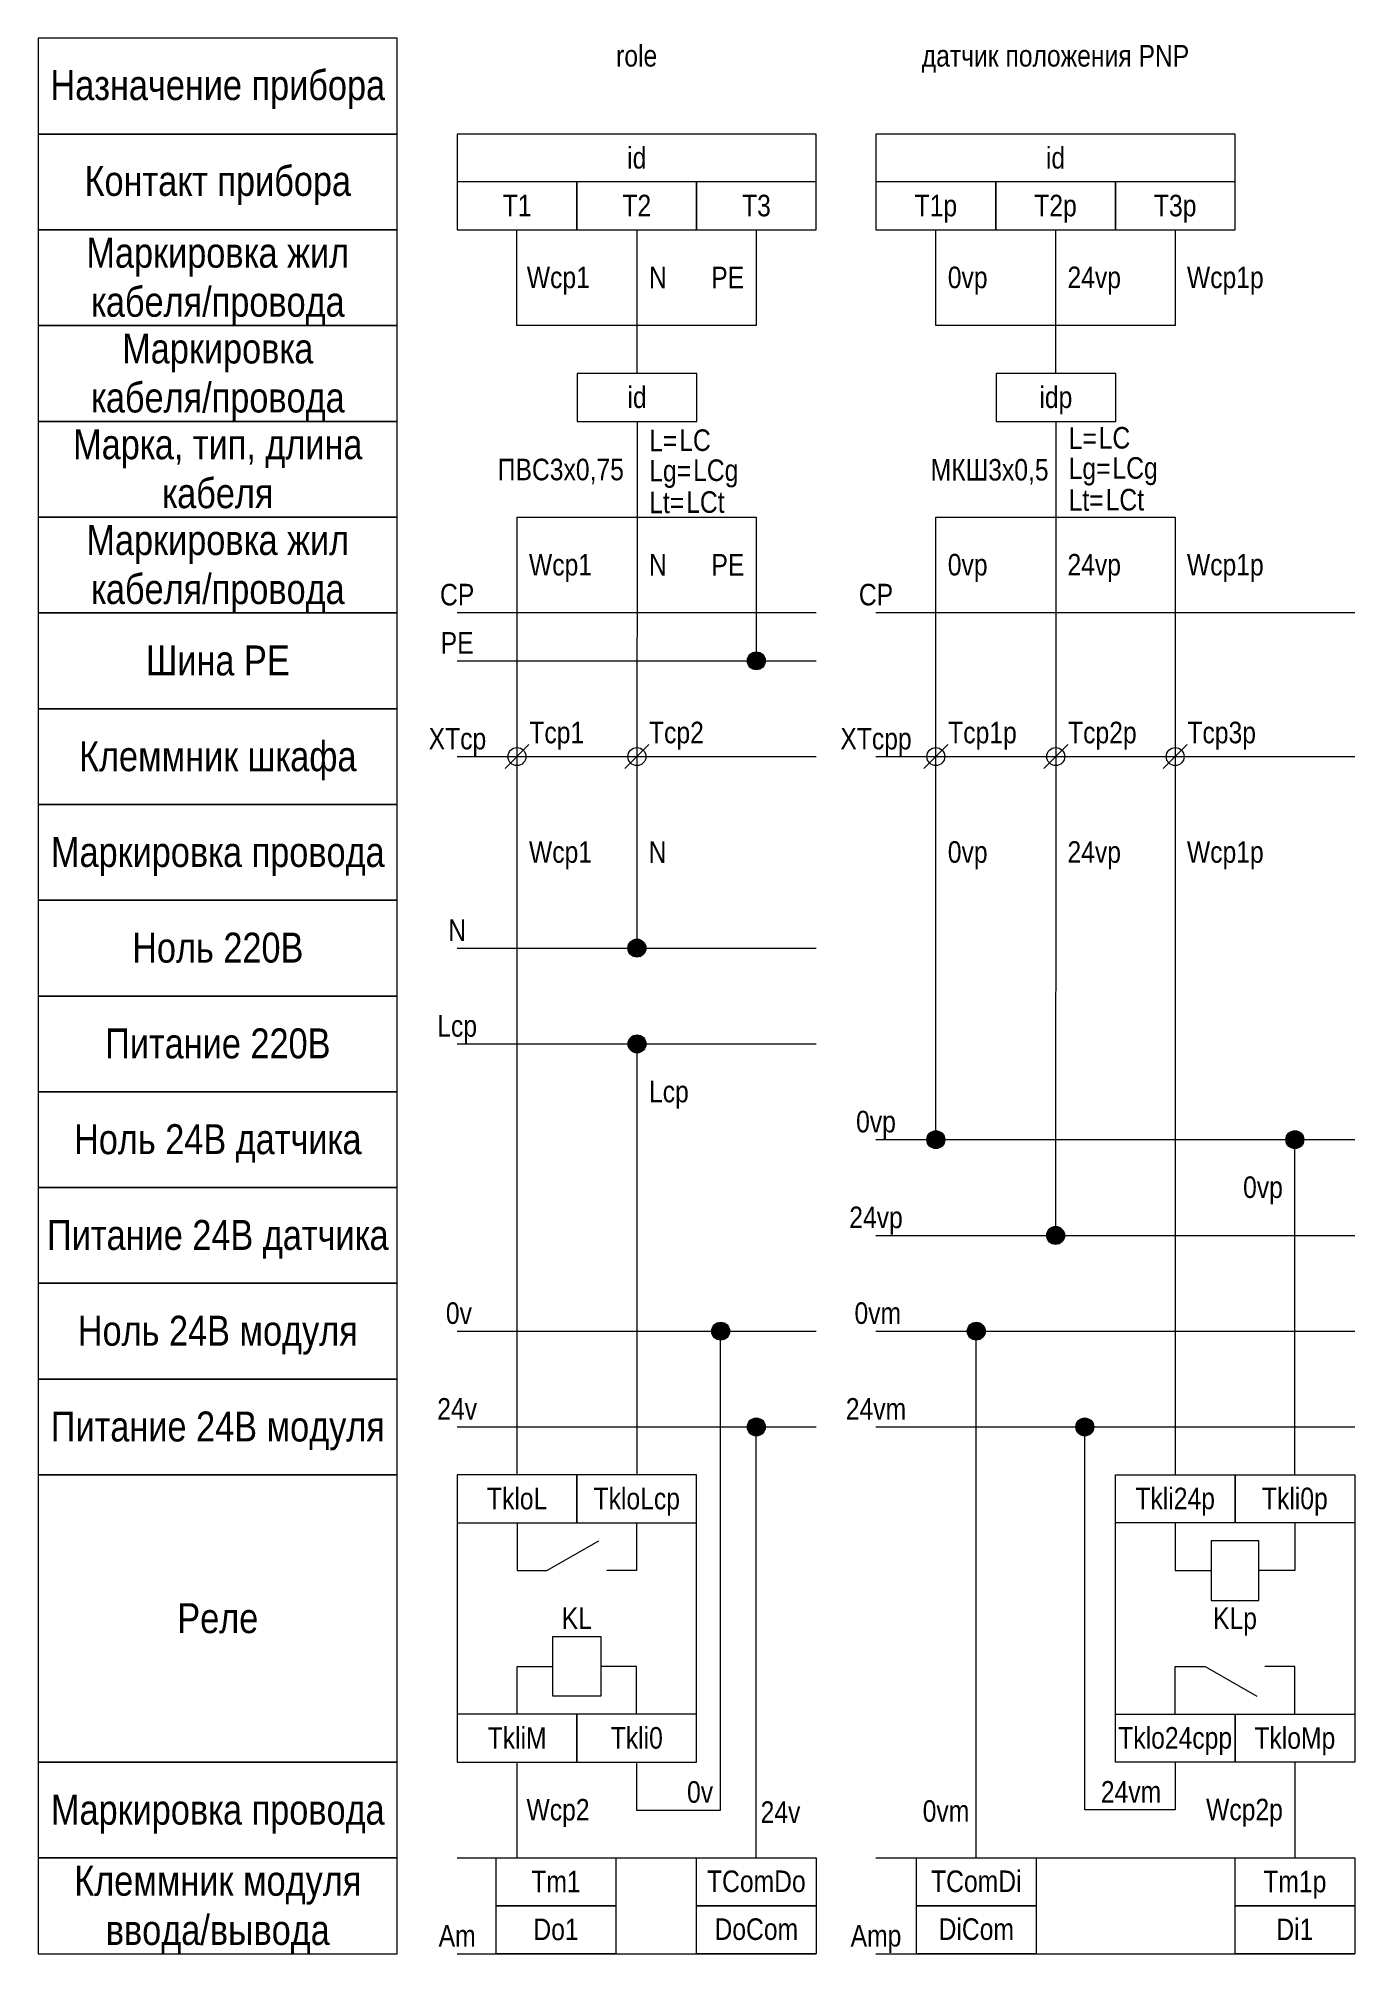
# Model space of a CAD drawing. Header units: millimetres. Extents: x 20 to 130, y -165 to -5.
import ezdxf

# ---------------------------------------------------------------- set-up
doc = ezdxf.new("R2010")
doc.units = ezdxf.units.MM
doc.header["$MEASUREMENT"] = 0
doc.linetypes.add('1_1', pattern=[2000, 1000, -1000])
doc.linetypes.add('4_2_1_2', pattern=[6702.777624, 3527.777672, -1763.888836, 0, -1411.111116])
for name, color, linetype in [('cp_names', 7, 'Continuous'), ('cp_params_di', 7, 'Continuous'), ('cp_params_do', 7, 'Continuous'), ('cp_static_di', 7, 'Continuous'), ('cp_static_do', 7, 'Continuous'), ('id_names', 7, 'Continuous'), ('id_params_di', 7, 'Continuous'), ('id_params_do', 7, 'Continuous'), ('id_static_di', 7, 'Continuous'), ('id_static_do', 7, 'Continuous')]:
    doc.layers.add(name, color=color, linetype=linetype)
doc.styles.add('СГЕНЕРИР_СТИЛЬ_1', font='')
doc.styles.get('СГЕНЕРИР_СТИЛЬ_1').set_extended_font_data('Arial Narrow')

msp = doc.modelspace()

# ---------------------------------------------------------------- hatches: boundary and pattern name
at = {"layer": 'cp_static_di', "linetype": 'Continuous', "lineweight": 0, "true_color": 0x000000}
for points in [[(94.25, -97), (94.31, -97.29), (94.47, -97.53), (94.71, -97.69), (95, -97.75), (95.29, -97.69), (95.53, -97.53), (95.69, -97.29), (95.75, -97), (95.69, -96.71), (95.53, -96.47), (95.29, -96.31), (95, -96.25), (94.71, -96.31), (94.47, -96.47), (94.31, -96.71)], [(124.25, -97), (124.31, -97.29), (124.47, -97.53), (124.71, -97.69), (125, -97.75), (125.29, -97.69), (125.53, -97.53), (125.69, -97.29), (125.75, -97), (125.69, -96.71), (125.53, -96.47), (125.29, -96.31), (125, -96.25), (124.71, -96.31), (124.47, -96.47), (124.31, -96.71)], [(104.26, -105), (104.32, -105.29), (104.48, -105.53), (104.73, -105.69), (105.01, -105.75), (105.3, -105.69), (105.54, -105.53), (105.71, -105.29), (105.76, -105), (105.71, -104.71), (105.54, -104.47), (105.3, -104.31), (105.01, -104.25), (104.73, -104.31), (104.48, -104.47), (104.32, -104.71)], [(97.63, -113), (97.69, -113.29), (97.85, -113.53), (98.1, -113.69), (98.38, -113.75), (98.67, -113.69), (98.91, -113.53), (99.08, -113.29), (99.13, -113), (99.08, -112.71), (98.91, -112.47), (98.67, -112.31), (98.38, -112.25), (98.1, -112.31), (97.85, -112.47), (97.69, -112.71)], [(106.7, -121), (106.75, -121.29), (106.92, -121.53), (107.16, -121.69), (107.45, -121.75), (107.73, -121.69), (107.98, -121.53), (108.14, -121.29), (108.2, -121), (108.14, -120.71), (107.98, -120.47), (107.73, -120.31), (107.45, -120.25), (107.16, -120.31), (106.92, -120.47), (106.75, -120.71)]]:
    msp.add_hatch(color=18, dxfattribs=at).paths.add_polyline_path(points)
at = {"layer": 'cp_static_do', "linetype": 'Continuous', "lineweight": 0, "true_color": 0x000000}
for points in [[(79.25, -57), (79.3, -57.29), (79.47, -57.53), (79.71, -57.69), (80, -57.75), (80.28, -57.69), (80.53, -57.53), (80.69, -57.29), (80.75, -57), (80.69, -56.71), (80.53, -56.47), (80.28, -56.31), (80, -56.25), (79.71, -56.31), (79.47, -56.47), (79.3, -56.71)], [(69.27, -81), (69.33, -81.29), (69.49, -81.53), (69.73, -81.69), (70.02, -81.75), (70.31, -81.69), (70.55, -81.53), (70.71, -81.29), (70.77, -81), (70.71, -80.71), (70.55, -80.47), (70.31, -80.31), (70.02, -80.25), (69.73, -80.31), (69.49, -80.47), (69.33, -80.71)], [(69.28, -89), (69.33, -89.29), (69.5, -89.53), (69.74, -89.69), (70.03, -89.75), (70.31, -89.69), (70.56, -89.53), (70.72, -89.29), (70.78, -89), (70.72, -88.71), (70.56, -88.47), (70.31, -88.31), (70.03, -88.25), (69.74, -88.31), (69.5, -88.47), (69.33, -88.71)], [(76.27, -113), (76.33, -113.29), (76.49, -113.53), (76.74, -113.69), (77.02, -113.75), (77.31, -113.69), (77.55, -113.53), (77.72, -113.29), (77.77, -113), (77.72, -112.71), (77.55, -112.47), (77.31, -112.31), (77.02, -112.25), (76.74, -112.31), (76.49, -112.47), (76.33, -112.71)], [(79.25, -121), (79.31, -121.29), (79.47, -121.53), (79.72, -121.69), (80, -121.75), (80.29, -121.69), (80.53, -121.53), (80.7, -121.29), (80.75, -121), (80.7, -120.71), (80.53, -120.47), (80.29, -120.31), (80, -120.25), (79.72, -120.31), (79.47, -120.47), (79.31, -120.71)]]:
    msp.add_hatch(color=18, dxfattribs=at).paths.add_polyline_path(points)

# ---------------------------------------------------------------- linework, layer by layer
at = {"layer": 'cp_names', "color": 7, "linetype": 'Continuous', "lineweight": 15, "ltscale": 100}
for points in [[(20, -53), (50, -53), (50, -45), (20, -45)], [(20, -61), (50, -61), (50, -53), (20, -53)], [(20, -69), (50, -69), (50, -61), (20, -61)], [(20, -77), (50, -77), (50, -69), (20, -69)], [(20, -85), (50, -85), (50, -77), (20, -77)], [(20, -93), (50, -93), (50, -85), (20, -85)], [(20, -101), (50, -101), (50, -93), (20, -93)], [(20, -109), (50, -109), (50, -101), (20, -101)], [(20, -117), (50, -117), (50, -109), (20, -109)], [(20, -125), (50, -125), (50, -117), (20, -117)], [(20, -149), (50, -149), (50, -125), (20, -125)], [(20, -157), (50, -157), (50, -149), (20, -149)], [(20, -165), (50, -165), (50, -157), (20, -157)]]:
    msp.add_lwpolyline(points, close=True, dxfattribs=at)
at = {"layer": 'cp_static_di', "color": 7, "linetype": 'Continuous', "lineweight": 15, "ltscale": 100}
for p, q in [((115, -45), (115, -64.99)), ((94, -66), (96, -64)), ((104.02, -66), (106.02, -64)), ((114, -66), (116, -64)), ((115, -64.99), (115, -125)), ((90, -97), (130, -97)), ((125, -125), (125, -97.75)), ((90, -105), (130, -105)), ((90, -113), (130, -113)), ((90, -121), (130, -121)), ((125, -149), (125, -157)), ((90, -157), (130, -157)), ((90, -165), (130, -165))]:
    msp.add_line(p, q, dxfattribs=at)
at = {"layer": 'cp_static_di', "color": 7, "linetype": '1_1', "lineweight": 15, "ltscale": 100}
msp.add_line((130, -53), (90, -53), dxfattribs=at)
at = {"layer": 'cp_static_di', "color": 7, "linetype": '4_2_1_2', "lineweight": 15, "ltscale": 100}
msp.add_line((90, -65), (130, -65), dxfattribs=at)
at = {"layer": 'cp_static_di', "color": 7, "linetype": 'Continuous', "lineweight": 15, "ltscale": 100}
for points in [[(95, -45), (115, -45)], [(95, -65), (95, -45)], [(105.03, -45), (105.02, -65)], [(115, -129), (115, -133), (118, -133)], [(125, -129), (125, -133), (122, -133)], [(115, -145), (115, -141), (117.5, -141), (121.83, -143.5)], [(125, -145), (125, -141), (122.5, -141)]]:
    msp.add_lwpolyline(points, dxfattribs=at)
at = {"layer": 'cp_static_di', "color": 7, "linetype": 'Continuous', "lineweight": 15, "ltscale": 100, "flags": 128}
for points in [[(95, -96.25), (95, -65)], [(105.02, -65), (105.01, -104.25)], [(98.38, -157), (98.38, -113.75)], [(115, -149), (115, -152.99), (107.45, -152.99), (107.45, -121.75)]]:
    msp.add_lwpolyline(points, dxfattribs=at)
at = {"layer": 'cp_static_di', "color": 7, "linetype": 'Continuous', "lineweight": 15, "ltscale": 100}
for points in [[(110, -125), (130, -125), (130, -149), (110, -149)], [(110, -125), (120, -125), (120, -129), (110, -129)], [(120, -125), (130, -125), (130, -129), (120, -129)], [(122, -135.5), (122, -130.5), (118, -130.5), (118, -135.5)], [(110, -145), (120, -145), (120, -149), (110, -149)], [(120, -145), (130, -145), (130, -149), (120, -149)], [(93.38, -157), (103.38, -157), (103.38, -161), (93.38, -161)], [(120, -157), (130, -157), (130, -161), (120, -161)], [(93.38, -161), (103.38, -161), (103.38, -165), (93.38, -165)], [(120, -161), (130, -161), (130, -165), (120, -165)]]:
    msp.add_lwpolyline(points, close=True, dxfattribs=at)
for centre in [(95, -65), (105.02, -65), (115, -65), (95, -97), (125, -97), (105.01, -105), (98.38, -113), (107.45, -121)]:
    msp.add_circle(centre, 0.75, dxfattribs=at)
at = {"layer": 'cp_static_do', "color": 7, "linetype": 'Continuous', "lineweight": 15, "ltscale": 100}
for p, q in [((60, -45), (60, -65)), ((80, -45), (80, -56.25)), ((55, -57), (85, -57)), ((59, -66), (61, -64)), ((69.02, -66), (71.02, -64)), ((60, -65), (60, -125)), ((55, -81), (85, -81)), ((55, -89), (85, -89)), ((55, -113), (85, -113)), ((55, -121), (85, -121)), ((60, -149), (60, -157)), ((55, -157), (85, -157)), ((55, -165), (85, -165))]:
    msp.add_line(p, q, dxfattribs=at)
at = {"layer": 'cp_static_do', "color": 7, "linetype": '1_1', "lineweight": 15, "ltscale": 100}
msp.add_line((85, -53), (55, -53), dxfattribs=at)
at = {"layer": 'cp_static_do', "color": 7, "linetype": '4_2_1_2', "lineweight": 15, "ltscale": 100}
msp.add_line((55, -65), (85, -65), dxfattribs=at)
at = {"layer": 'cp_static_do', "color": 7, "linetype": 'Continuous', "lineweight": 15, "ltscale": 100}
for points in [[(60, -45), (80, -45)], [(70.03, -45), (70.02, -65)], [(60.01, -129), (60.01, -133), (62.5, -133), (66.83, -130.5)], [(70, -129), (70, -133), (67.5, -133)], [(60.01, -145), (60.01, -141), (63, -141)], [(70, -145), (70, -141), (67, -141)]]:
    msp.add_lwpolyline(points, dxfattribs=at)
at = {"layer": 'cp_static_do', "color": 7, "linetype": 'Continuous', "lineweight": 15, "ltscale": 100, "flags": 128}
for points in [[(70.02, -65), (70.02, -80.25)], [(70.04, -125), (70.03, -89.75)], [(70, -149), (70, -153), (77.02, -153), (77.02, -113.75)], [(80, -157), (80, -121.75)]]:
    msp.add_lwpolyline(points, dxfattribs=at)
at = {"layer": 'cp_static_do', "color": 7, "linetype": 'Continuous', "lineweight": 15, "ltscale": 100}
for points in [[(55, -149), (75, -149), (75, -125), (55, -125)], [(55, -129), (65, -129), (65, -125), (55, -125)], [(65, -129), (75, -129), (75, -125), (65, -125)], [(67, -138.5), (67, -143.5), (63, -143.5), (63, -138.5)], [(55, -149), (65, -149), (65, -145), (55, -145)], [(65, -149), (75, -149), (75, -145), (65, -145)], [(58.26, -157), (68.26, -157), (68.26, -161), (58.26, -161)], [(75, -157), (85, -157), (85, -161), (75, -161)], [(58.26, -161), (68.26, -161), (68.26, -165), (58.26, -165)], [(75, -161), (85, -161), (85, -165), (75, -165)]]:
    msp.add_lwpolyline(points, close=True, dxfattribs=at)
for centre in [(80, -57), (60, -65), (70.02, -65), (70.02, -81), (70.03, -89), (77.02, -113), (80, -121)]:
    msp.add_circle(centre, 0.75, dxfattribs=at)
at = {"layer": 'id_names', "color": 7, "linetype": 'Continuous', "lineweight": 15, "ltscale": 100}
for points in [[(20, -13), (50, -13), (50, -5), (20, -5)], [(20, -21), (50, -21), (50, -13), (20, -13)], [(20, -29), (50, -29), (50, -21), (20, -21)], [(20, -37), (50, -37), (50, -29), (20, -29)], [(20, -45), (50, -45), (50, -37), (20, -37)]]:
    msp.add_lwpolyline(points, close=True, dxfattribs=at)
at = {"layer": 'id_static_di', "color": 7, "linetype": 'Continuous', "lineweight": 15, "ltscale": 100}
msp.add_line((105.03, -33), (105.03, -21), dxfattribs=at)
for points in [[(90, -21), (120, -21), (120, -13), (90, -13)], [(90, -21), (100, -21), (100, -17), (90, -17)], [(100, -21), (110, -21), (110, -17), (100, -17)], [(110, -21), (120, -21), (120, -17), (110, -17)], [(100.03, -37), (110.03, -37), (110.03, -33), (100.03, -33)]]:
    msp.add_lwpolyline(points, close=True, dxfattribs=at)
for points in [[(115, -21), (115, -29), (95, -29), (95, -21)], [(105.03, -37), (105.03, -45)]]:
    msp.add_lwpolyline(points, dxfattribs=at)
at = {"layer": 'id_static_do', "color": 7, "linetype": 'Continuous', "lineweight": 15, "ltscale": 100}
msp.add_line((70.03, -33), (70.03, -21), dxfattribs=at)
for points in [[(55, -21), (85, -21), (85, -13), (55, -13)], [(55, -21), (65, -21), (65, -17), (55, -17)], [(65, -21), (75, -21), (75, -17), (65, -17)], [(75, -21), (85, -21), (85, -17), (75, -17)], [(65.03, -37), (75.03, -37), (75.03, -33), (65.03, -33)]]:
    msp.add_lwpolyline(points, close=True, dxfattribs=at)
for points in [[(80, -21), (80, -29), (60, -29), (60, -21)], [(70.03, -37), (70.03, -45)]]:
    msp.add_lwpolyline(points, dxfattribs=at)

# ---------------------------------------------------------------- texts
at = {"layer": 'cp_names', "color": 7, "linetype": 'Continuous', "lineweight": 15, "char_height": 2.5, "attachment_point": 2, "style": 'СГЕНЕРИР_СТИЛЬ_1'}
for s, insert, line_spacing_factor in [('\\A1;{\\pqc;\\fArial Narrow|b0|i0|c204|p34;Маркировка жил\\P\\pqc;\\fArial Narrow|b0|i0|c204|p34;кабеля/провода}', (35, -45.66), 0.982786), ('\\A1;{\\pqc;\\fArial Narrow|b0|i0|c204|p34;Клеммник модуля\\P\\pqc;\\fArial Narrow|b0|i0|c204|p34;ввода\\fArial Narrow|b0|i0|c204|p34;/вывода}', (35, -157.66), 0.985989)]:
    msp.add_mtext(s, dxfattribs=dict(at, insert=insert, line_spacing_factor=line_spacing_factor))
for s, insert in [('\\A1;{\\pqc;\\fArial Narrow|b0|i0|c204|p34;Шина PE}', (35, -55.72)), ('\\A1;{\\pqc;\\fArial Narrow|b0|i0|c204|p34;Клеммник\\fArial Narrow|b0|i0|c204|p34; шкафа}', (35, -63.72)), ('\\A1;{\\pqc;\\fArial Narrow|b0|i0|c204|p34;Маркировка \\fArial Narrow|b0|i0|c204|p34;провода}', (35, -71.72)), ('\\A1;{\\pqc;\\fArial Narrow|b0|i0|c204|p34;Ноль 220В}', (35, -79.71)), ('\\A1;{\\pqc;\\fArial Narrow|b0|i0|c204|p34;Питание\\fArial Narrow|b0|i0|c204|p34; 220В}', (35, -87.71)), ('\\A1;{\\pqc;\\fArial Narrow|b0|i0|c204|p34;Ноль 24В\\fArial Narrow|b0|i0|c204|p34; датчика}', (35, -95.71)), ('\\A1;{\\pqc;\\fArial Narrow|b0|i0|c204|p34;Питание 24В\\fArial Narrow|b0|i0|c204|p34; датчика}', (35, -103.71)), ('\\A1;{\\pqc;\\fArial Narrow|b0|i0|c204|p34;Ноль 24В\\fArial Narrow|b0|i0|c204|p34; модуля}', (35, -111.71)), ('\\A1;{\\pqc;\\fArial Narrow|b0|i0|c204|p34;Питание 24В\\fArial Narrow|b0|i0|c204|p34; модуля}', (35, -119.71)), ('\\A1;{\\pqc;\\fArial Narrow|b0|i0|c204|p34;Реле}', (35, -135.72)), ('\\A1;{\\pqc;\\fArial Narrow|b0|i0|c204|p34;Маркировка \\fArial Narrow|b0|i0|c204|p34;провода}', (35, -151.72))]:
    msp.add_mtext(s, dxfattribs=dict(at, insert=insert))
at = {"layer": 'cp_params_di', "color": 7, "linetype": 'Continuous', "lineweight": 15, "char_height": 1.8, "style": 'СГЕНЕРИР_СТИЛЬ_1'}
for s, insert, attachment_point in [('\\A1;{\\pql;\\fArial Narrow|b0|i0|c204|p34;0vp}', (96, -48.07), 1), ('\\A1;{\\pql;\\fArial Narrow|b0|i0|c204|p34;24vp}', (106, -48.07), 1), ('\\A1;{\\pql;\\fArial Narrow|b0|i0|c204|p34;Wcp\\fArial Narrow|b0|i0|c204|p34;1\\fArial Narrow|b0|i0|c204|p34;p}', (115.98, -48.07), 1), ('\\A1;{\\pqc;\\fArial Narrow|b0|i0|c204|p34;CP}', (90, -50.57), 2), ('\\A1;{\\pql;\\fArial Narrow|b0|i0|c204|p34;Tcp\\fArial Narrow|b0|i0|c204|p34;1p}', (96.03, -62.09), 1), ('\\A1;{\\pql;\\fArial Narrow|b0|i0|c204|p34;Tcp\\fArial Narrow|b0|i0|c204|p34;2\\fArial Narrow|b0|i0|c204|p34;p}', (106.05, -62.09), 1), ('\\A1;{\\pql;\\fArial Narrow|b0|i0|c204|p34;Tcp\\fArial Narrow|b0|i0|c204|p34;3\\fArial Narrow|b0|i0|c204|p34;p}', (116.02, -62.09), 1), ('\\A1;{\\pqc;\\fArial Narrow|b0|i0|c204|p34;XTcpp}', (90, -62.6), 2), ('\\A1;{\\pql;\\fArial Narrow|b0|i0|c204|p34;0vp}', (96, -72.07), 1), ('\\A1;{\\pql;\\fArial Narrow|b0|i0|c204|p34;24vp}', (106, -72.07), 1), ('\\A1;{\\pql;\\fArial Narrow|b0|i0|c204|p34;Wcp\\fArial Narrow|b0|i0|c204|p34;1\\fArial Narrow|b0|i0|c204|p34;p}', (115.98, -72.07), 1), ('\\A1;{\\pqc;\\fArial Narrow|b0|i0|c204|p34;0\\fArial Narrow|b0|i0|c204|p34;vp}', (90, -94.59), 2), ('\\A1;{\\pqr;\\fArial Narrow|b0|i0|c204|p34;0\\fArial Narrow|b0|i0|c204|p34;vp}', (124, -100.07), 3), ('\\A1;{\\pqc;\\fArial Narrow|b0|i0|c204|p34;24\\fArial Narrow|b0|i0|c204|p34;vp}', (90, -102.59), 2), ('\\A1;{\\pqc;\\fArial Narrow|b0|i0|c204|p34;0vm}', (90.15, -110.59), 2), ('\\A1;{\\pqc;\\fArial Narrow|b0|i0|c204|p34;24v\\fArial Narrow|b0|i0|c204|p34;m}', (90, -118.59), 2), ('\\A1;{\\pqc;\\fArial Narrow|b0|i0|c204|p34;Tkli24\\fArial Narrow|b0|i0|c204|p34;p}', (115, -126.07), 2), ('\\A1;{\\pqc;\\fArial Narrow|b0|i0|c204|p34;Tkli0p}', (125, -126.07), 2), ('\\A1;{\\pqc;\\fArial Narrow|b0|i0|c204|p34;KL\\fArial Narrow|b0|i0|c204|p34;p}', (120, -136.08), 2), ('\\A1;{\\pqc;\\fArial Narrow|b0|i0|c204|p34;Tklo24cpp}', (115, -146.07), 2), ('\\A1;{\\pqc;\\fArial Narrow|b0|i0|c204|p34;Tklo\\fArial Narrow|b0|i0|c204|p34;Mp}', (125, -146.08), 2), ('\\A1;{\\pql;\\fArial Narrow|b0|i0|c204|p34;24v\\fArial Narrow|b0|i0|c204|p34;m}', (108.79, -150.58), 1), ('\\A1;{\\pqc;\\fArial Narrow|b0|i0|c204|p34;0v\\fArial Narrow|b0|i0|c204|p34;m}', (95.85, -152.18), 2), ('\\A1;{\\pqr;\\fArial Narrow|b0|i0|c204|p34;Wcp\\fArial Narrow|b0|i0|c204|p34;2\\fArial Narrow|b0|i0|c204|p34;p}', (124, -152.06), 3), ('\\A1;{\\pqc;\\fArial Narrow|b0|i0|c204|p34;T\\fArial Narrow|b0|i0|c204|p34;ComDi}', (98.38, -158.05), 2), ('\\A1;{\\pqc;\\fArial Narrow|b0|i0|c204|p34;Tm1\\fArial Narrow|b0|i0|c204|p34;p}', (125, -158.07), 2), ('\\A1;{\\pqc;\\fArial Narrow|b0|i0|c204|p34;Am\\fArial Narrow|b0|i0|c204|p34;p}', (90, -162.6), 2), ('\\A1;{\\pqc;\\fArial Narrow|b0|i0|c204|p34;DiCom}', (98.38, -162.05), 2), ('\\A1;{\\pqc;\\fArial Narrow|b0|i0|c204|p34;D\\fArial Narrow|b0|i0|c204|p34;i\\fArial Narrow|b0|i0|c204|p34;1}', (125, -162.07), 2)]:
    msp.add_mtext(s, dxfattribs=dict(at, insert=insert, attachment_point=attachment_point))
at = {"layer": 'cp_params_do', "color": 7, "linetype": 'Continuous', "lineweight": 15, "char_height": 1.8, "style": 'СГЕНЕРИР_СТИЛЬ_1'}
for s, insert, attachment_point in [('\\A1;{\\pql;\\fArial Narrow|b0|i0|c204|p34;Wcp1}', (61, -48.07), 1), ('\\A1;{\\pqc;\\fArial Narrow|b0|i0|c204|p34;CP}', (55, -50.57), 2), ('\\A1;{\\pql;\\fArial Narrow|b0|i0|c204|p34;Tcp\\fArial Narrow|b0|i0|c204|p34;1}', (61.03, -62.09), 1), ('\\A1;{\\pql;\\fArial Narrow|b0|i0|c204|p34;Tcp\\fArial Narrow|b0|i0|c204|p34;2}', (71.03, -62.09), 1), ('\\A1;{\\pqr;\\fArial Narrow|b0|i0|c204|p34;XTcp}', (57.43, -62.6), 3), ('\\A1;{\\pql;\\fArial Narrow|b0|i0|c204|p34;Wcp\\fArial Narrow|b0|i0|c204|p34;1}', (61, -72.07), 1), ('\\A1;{\\pqc;\\fArial Narrow|b0|i0|c204|p34;Lcp}', (55, -86.6), 2), ('\\A1;{\\pql;\\fArial Narrow|b0|i0|c204|p34;Lcp}', (71.03, -92.08), 1), ('\\A1;{\\pqc;\\fArial Narrow|b0|i0|c204|p34;0v}', (55.15, -110.59), 2), ('\\A1;{\\pqc;\\fArial Narrow|b0|i0|c204|p34;24v}', (55, -118.59), 2), ('\\A1;{\\pqc;\\fArial Narrow|b0|i0|c204|p34;TkloL}', (60.01, -126.08), 2), ('\\A1;{\\pqc;\\fArial Narrow|b0|i0|c204|p34;TkloLcp}', (70.01, -126.08), 2), ('\\A1;{\\pqc;\\fArial Narrow|b0|i0|c204|p34;KL}', (65, -136.08), 2), ('\\A1;{\\pqc;\\fArial Narrow|b0|i0|c204|p34;Tkli\\fArial Narrow|b0|i0|c204|p34;M}', (60.01, -146.08), 2), ('\\A1;{\\pqc;\\fArial Narrow|b0|i0|c204|p34;Tkli0}', (70.01, -146.07), 2), ('\\A1;{\\pqr;\\fArial Narrow|b0|i0|c204|p34;0v}', (76.39, -150.59), 3), ('\\A1;{\\pqc;\\fArial Narrow|b0|i0|c204|p34;Wcp\\fArial Narrow|b0|i0|c204|p34;2}', (63.43, -152.07), 2), ('\\A1;{\\pqc;\\fArial Narrow|b0|i0|c204|p34;24v}', (82.02, -152.27), 2), ('\\A1;{\\pqc;\\fArial Narrow|b0|i0|c204|p34;Tm\\fArial Narrow|b0|i0|c204|p34;1}', (63.26, -158.07), 2), ('\\A1;{\\pqc;\\fArial Narrow|b0|i0|c204|p34;T\\fArial Narrow|b0|i0|c204|p34;ComDo}', (80, -158.05), 2), ('\\A1;{\\pqc;\\fArial Narrow|b0|i0|c204|p34;A\\fArial Narrow|b0|i0|c204|p34;m}', (55, -162.6), 2), ('\\A1;{\\pqc;\\fArial Narrow|b0|i0|c204|p34;Do1}', (63.26, -162.07), 2), ('\\A1;{\\pqc;\\fArial Narrow|b0|i0|c204|p34;DoCom}', (80, -162.05), 2)]:
    msp.add_mtext(s, dxfattribs=dict(at, insert=insert, attachment_point=attachment_point))
at = {"layer": 'cp_static_do', "color": 7, "linetype": 'Continuous', "lineweight": 15, "char_height": 1.8, "style": 'СГЕНЕРИР_СТИЛЬ_1'}
for s, insert, attachment_point in [('\\A1;{\\pql;\\fArial Narrow|b0|i0|c204|p34;N}', (71.03, -48.08), 1), ('\\A1;{\\pqr;\\fArial Narrow|b0|i0|c204|p34;PE}', (79, -48.08), 3), ('\\A1;{\\pqc;\\fArial Narrow|b0|i0|c204|p34;PE}', (55, -54.6), 2), ('\\A1;{\\pql;\\fArial Narrow|b0|i0|c204|p34;N}', (71, -72.08), 1), ('\\A1;{\\pqc;\\fArial Narrow|b0|i0|c204|p34;N}', (55, -78.6), 2)]:
    msp.add_mtext(s, dxfattribs=dict(at, insert=insert, attachment_point=attachment_point))
at = {"layer": 'id_names', "color": 7, "linetype": 'Continuous', "lineweight": 15, "char_height": 2.5, "attachment_point": 2, "style": 'СГЕНЕРИР_СТИЛЬ_1'}
for s, insert in [('\\A1;{\\pqc;\\fArial Narrow|b0|i0|c204|p34;Назначение прибора}', (35, -7.66)), ('\\A1;{\\pqc;\\fArial Narrow|b0|i0|c204|p34;Контакт прибора}', (35, -15.66))]:
    msp.add_mtext(s, dxfattribs=dict(at, insert=insert))
for s, insert, line_spacing_factor in [('\\A1;{\\pqc;\\fArial Narrow|b0|i0|c204|p34;Маркировка жил\\P\\pqc;\\fArial Narrow|b0|i0|c204|p34;кабеля/провода}', (35, -21.66), 0.982786), ('\\A1;{\\pqc;\\fArial Narrow|b0|i0|c204|p34;Маркировка\\P\\pqc;\\fArial Narrow|b0|i0|c204|p34;кабеля/провода}', (35, -29.66), 0.982786), ('\\A1;{\\pqc;\\fArial Narrow|b0|i0|c204|p34;Марка, тип\\fArial Narrow|b0|i0|c204|p34;, длина\\P\\pqc;\\fArial Narrow|b0|i0|c204|p34;кабеля}', (35, -37.66), 0.98101)]:
    msp.add_mtext(s, dxfattribs=dict(at, insert=insert, line_spacing_factor=line_spacing_factor))
at = {"layer": 'id_params_di', "color": 7, "linetype": 'Continuous', "lineweight": 15, "char_height": 1.8, "style": 'СГЕНЕРИР_СТИЛЬ_1'}
for s, insert, attachment_point in [('\\A1;{\\pqc;\\fArial Narrow|b0|i0|c204|p34;T\\fArial Narrow|b0|i0|c204|p34;1p}', (95, -18.07), 2), ('\\A1;{\\pqc;\\fArial Narrow|b0|i0|c204|p34;T2p}', (105, -18.07), 2), ('\\A1;{\\pqc;\\fArial Narrow|b0|i0|c204|p34;T3p}', (115, -18.07), 2), ('\\A1;{\\pql;\\fArial Narrow|b0|i0|c204|p34;0vp}', (96, -24.07), 1), ('\\A1;{\\pql;\\fArial Narrow|b0|i0|c204|p34;24vp}', (106, -24.07), 1), ('\\A1;{\\pql;\\fArial Narrow|b0|i0|c204|p34;Wcp\\fArial Narrow|b0|i0|c204|p34;1\\fArial Narrow|b0|i0|c204|p34;p}', (115.98, -24.07), 1), ('\\A1;{\\pqc;\\fArial Narrow|b0|i0|c204|p34;idp}', (105.03, -34.08), 2), ('\\A1;{\\pql;\\fArial Narrow|b0|i0|c204|p34;LC}', (108.61, -37.47), 1), ('\\A1;{\\pql;\\fArial Narrow|b0|i0|c204|p34;LCg}', (109.76, -39.99), 1), ('\\A1;{\\pql;\\fArial Narrow|b0|i0|c204|p34;LCt}', (109.19, -42.64), 1)]:
    msp.add_mtext(s, dxfattribs=dict(at, insert=insert, attachment_point=attachment_point))
at = {"layer": 'id_params_do', "color": 7, "linetype": 'Continuous', "lineweight": 15, "insert": (70, -5.56), "char_height": 1.8, "width": 30, "attachment_point": 2, "style": 'СГЕНЕРИР_СТИЛЬ_1'}
msp.add_mtext('\\A1;{\\pqc;\\fArial Narrow|b0|i0|c204|p34;role}', dxfattribs=at)
at = {"layer": 'id_params_do', "color": 7, "linetype": 'Continuous', "lineweight": 15, "char_height": 1.8, "style": 'СГЕНЕРИР_СТИЛЬ_1'}
for s, insert, attachment_point in [('\\A1;{\\pqc;\\fArial Narrow|b0|i0|c204|p34;i\\fArial Narrow|b0|i0|c204|p34;d}', (70.01, -14.08), 2), ('\\A1;{\\pqc;\\fArial Narrow|b0|i0|c204|p34;i\\fArial Narrow|b0|i0|c204|p34;d}', (105, -14.08), 2), ('\\A1;{\\pqc;\\fArial Narrow|b0|i0|c204|p34;T\\fArial Narrow|b0|i0|c204|p34;1}', (60.01, -18.07), 2), ('\\A1;{\\pqc;\\fArial Narrow|b0|i0|c204|p34;T2}', (70.01, -18.07), 2), ('\\A1;{\\pqc;\\fArial Narrow|b0|i0|c204|p34;T3}', (80.01, -18.07), 2), ('\\A1;{\\pql;\\fArial Narrow|b0|i0|c204|p34;Wcp1}', (60.82, -24.07), 1), ('\\A1;{\\pqc;\\fArial Narrow|b0|i0|c204|p34;i\\fArial Narrow|b0|i0|c204|p34;d}', (70.03, -34.08), 2), ('\\A1;{\\pql;\\fArial Narrow|b0|i0|c204|p34;LC}', (73.56, -37.67), 1), ('\\A1;{\\pql;\\fArial Narrow|b0|i0|c204|p34;LCg}', (74.72, -40.18), 1), ('\\A1;{\\pql;\\fArial Narrow|b0|i0|c204|p34;LCt}', (74.14, -42.84), 1)]:
    msp.add_mtext(s, dxfattribs=dict(at, insert=insert, attachment_point=attachment_point))
at = {"layer": 'id_static_di', "color": 7, "linetype": 'Continuous', "lineweight": 15, "char_height": 1.8, "style": 'СГЕНЕРИР_СТИЛЬ_1'}
for s, insert, attachment_point in [('\\A1;{\\pqc;\\fArial Narrow|b0|i0|c204|p34;датчик положения PNP}', (105, -5.56), 2), ('\\A1;{\\pql;\\fArial Narrow|b0|i0|c204|p34;L=}', (106.1, -37.5), 1), ('\\A1;{\\pql;\\fArial Narrow|b0|i0|c204|p34;Lg=}', (106.1, -40.02), 1), ('\\A1;{\\pql;\\fArial Narrow|b0|i0|c204|p34;Lt=}', (106.1, -42.67), 1)]:
    msp.add_mtext(s, dxfattribs=dict(at, insert=insert, attachment_point=attachment_point))
at = {"layer": 'id_static_di', "color": 7, "linetype": 'Continuous', "lineweight": 40, "insert": (94.57, -40.14), "char_height": 1.8, "attachment_point": 1, "style": 'СГЕНЕРИР_СТИЛЬ_1'}
msp.add_mtext('\\A1;{\\pql;\\fArial Narrow|b0|i0|c204|p34;МКШ3х0,5}', dxfattribs=at)
at = {"layer": 'id_static_do', "color": 7, "linetype": 'Continuous', "lineweight": 15, "char_height": 1.8, "attachment_point": 1, "style": 'СГЕНЕРИР_СТИЛЬ_1'}
for s, insert in [('\\A1;{\\pql;\\fArial Narrow|b0|i0|c204|p34;N}', (71.03, -24.08)), ('\\A1;{\\pql;\\fArial Narrow|b0|i0|c204|p34;PE}', (76.23, -24.08)), ('\\A1;{\\pql;\\fArial Narrow|b0|i0|c204|p34;L=}', (71.05, -37.7)), ('\\A1;{\\pql;\\fArial Narrow|b0|i0|c204|p34;Lg=}', (71.05, -40.22)), ('\\A1;{\\pql;\\fArial Narrow|b0|i0|c204|p34;Lt=}', (71.05, -42.87))]:
    msp.add_mtext(s, dxfattribs=dict(at, insert=insert))
at = {"layer": 'id_static_do', "color": 7, "linetype": 'Continuous', "lineweight": 40, "insert": (58.39, -40.12), "char_height": 1.8, "attachment_point": 1, "style": 'СГЕНЕРИР_СТИЛЬ_1'}
msp.add_mtext('\\A1;{\\pql;\\fArial Narrow|b0|i0|c204|p34;ПВС3\\fArial Narrow|b0|i0|c204|p34;х0,\\fArial Narrow|b0|i0|c204|p34;7\\fArial Narrow|b0|i0|c204|p34;5}', dxfattribs=at)

doc.saveas('drawing.dxf')
